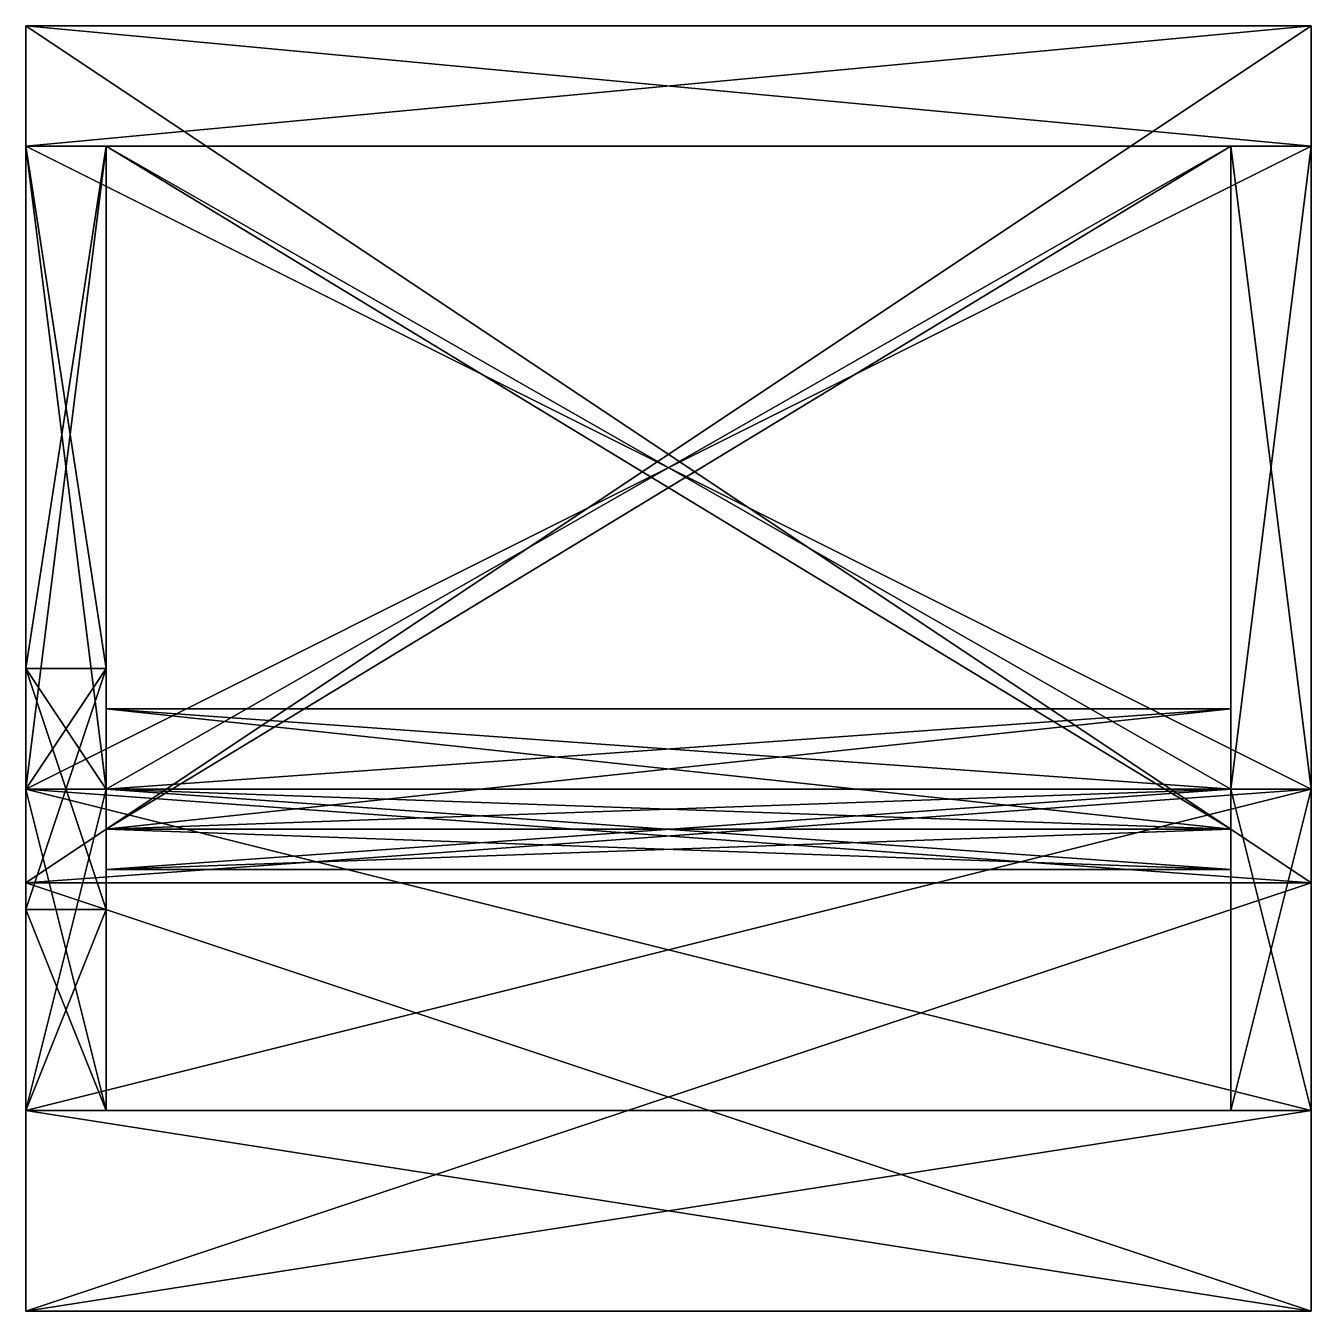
# Model space of a CAD drawing. Extents: x 64 to 320, y 64 to 320.
import ezdxf

# ---------------------------------------------------------------- set-up
doc = ezdxf.new("R2010")
doc.units = 0

msp = doc.modelspace()

# ---------------------------------------------------------------- meshes
at = {"layer": 'OBJECT000', "color": 50}
mesh = msp.add_polyface(dxfattribs=at)
corners = [(320, 168, -96), (320, 149.33252, -128), (320, 64), (320, 104), (64, 149.33252, -128), (64, 168, -96), (64, 104), (64, 64)]
mesh.append_faces([[corners[k] for k in face] for face in [(1, 3, 0), (5, 7, 4), (4, 0, 5), (6, 2, 7), (1, 7, 2), (5, 3, 6)]], dxfattribs={"vtx0": -1})
mesh.append_faces([[corners[k] for k in face] for face in [(1, 2, 3), (5, 6, 7), (4, 1, 0), (6, 3, 2), (1, 4, 7), (5, 0, 3)]], dxfattribs={"vtx2": -1})
at = {"layer": 'OBJECT001', "color": 50}
mesh = msp.add_polyface(dxfattribs=at)
corners = [(320, 149.333008, 128), (320, 168, 96), (320, 104), (320, 64), (64, 64), (64, 104), (64, 168, 96), (64, 149.333008, 128)]
mesh.append_faces([[corners[k] for k in face] for face in [(1, 3, 0), (5, 7, 4), (6, 0, 7), (4, 2, 5), (3, 7, 0), (5, 1, 6)]], dxfattribs={"vtx0": -1})
mesh.append_faces([[corners[k] for k in face] for face in [(1, 2, 3), (5, 6, 7), (6, 1, 0), (4, 3, 2), (3, 4, 7), (5, 2, 1)]], dxfattribs={"vtx2": -1})
at = {"layer": 'OBJECT002', "color": 50}
mesh = msp.add_polyface(dxfattribs=at)
corners = [(320, 320, -128), (320, 149.332764, -128), (320, 168, -96), (320, 296, -96), (64, 149.332764, -128), (64, 320, -128), (64, 296, -96), (64, 168, -96)]
mesh.append_faces([[corners[k] for k in face] for face in [(1, 3, 0), (5, 7, 4), (4, 0, 5), (6, 2, 7), (1, 7, 2), (5, 3, 6)]], dxfattribs={"vtx0": -1})
mesh.append_faces([[corners[k] for k in face] for face in [(1, 2, 3), (5, 6, 7), (4, 1, 0), (6, 3, 2), (1, 4, 7), (5, 0, 3)]], dxfattribs={"vtx2": -1})
at = {"layer": 'OBJECT003', "color": 50}
mesh = msp.add_polyface(dxfattribs=at)
corners = [(320, 296, 96), (320, 168, 96), (320, 149.332764, 128), (320, 320, 128), (64, 168, 96), (64, 296, 96), (64, 320, 128), (64, 149.332764, 128)]
mesh.append_faces([[corners[k] for k in face] for face in [(1, 3, 0), (5, 7, 4), (6, 2, 7), (4, 0, 5), (1, 7, 2), (5, 3, 6)]], dxfattribs={"vtx0": -1})
mesh.append_faces([[corners[k] for k in face] for face in [(1, 2, 3), (5, 6, 7), (6, 3, 2), (4, 1, 0), (1, 4, 7), (5, 0, 3)]], dxfattribs={"vtx2": -1})
at = {"layer": 'OBJECT004', "color": 50}
mesh = msp.add_polyface(dxfattribs=at)
corners = [(64, 320, -128), (64, 296, -96), (320, 296, -96), (320, 320, -128), (320, 320, 128), (320, 296, 96), (64, 296, 96), (64, 320, 128)]
mesh.append_faces([[corners[k] for k in face] for face in [(1, 3, 0), (5, 7, 4), (6, 0, 7), (2, 4, 3), (1, 5, 2), (3, 7, 0)]], dxfattribs={"vtx0": -1})
mesh.append_faces([[corners[k] for k in face] for face in [(1, 2, 3), (5, 6, 7), (6, 1, 0), (2, 5, 4), (1, 6, 5), (3, 4, 7)]], dxfattribs={"vtx2": -1})
at = {"layer": 'OBJECT005', "color": 50}
mesh = msp.add_polyface(dxfattribs=at)
corners = [(64, 168, -96), (64, 192, -64), (80, 192, -64), (80, 168, -96), (80, 296, -96), (80, 296, -64), (64, 296, -64), (64, 296, -96)]
mesh.append_faces([[corners[k] for k in face] for face in [(1, 3, 0), (5, 7, 4), (0, 6, 1), (2, 4, 3), (1, 5, 2), (7, 3, 4)]], dxfattribs={"vtx0": -1})
mesh.append_faces([[corners[k] for k in face] for face in [(1, 2, 3), (5, 6, 7), (0, 7, 6), (2, 5, 4), (1, 6, 5), (7, 0, 3)]], dxfattribs={"vtx2": -1})
at = {"layer": 'OBJECT006', "color": 50}
mesh = msp.add_polyface(dxfattribs=at)
corners = [(64, 104), (64, 144), (80, 144), (80, 104), (80, 168, -96), (80, 192, -64), (64, 192, -64), (64, 168, -96)]
mesh.append_faces([[corners[k] for k in face] for face in [(1, 3, 0), (5, 7, 4), (6, 0, 7), (2, 4, 3), (7, 3, 4), (5, 1, 6)]], dxfattribs={"vtx0": -1})
mesh.append_faces([[corners[k] for k in face] for face in [(1, 2, 3), (5, 6, 7), (6, 1, 0), (2, 5, 4), (7, 0, 3), (5, 2, 1)]], dxfattribs={"vtx2": -1})
at = {"layer": 'OBJECT007', "color": 50}
mesh = msp.add_polyface(dxfattribs=at)
corners = [(64, 144), (64, 104), (80, 104), (80, 144), (64, 168, 96), (64, 192, 64), (80, 192, 64), (80, 168, 96)]
mesh.append_faces([[corners[k] for k in face] for face in [(1, 3, 0), (5, 7, 4), (0, 4, 1), (6, 2, 7), (1, 7, 2), (3, 5, 0)]], dxfattribs={"vtx0": -1})
mesh.append_faces([[corners[k] for k in face] for face in [(1, 2, 3), (5, 6, 7), (0, 5, 4), (6, 3, 2), (1, 4, 7), (3, 6, 5)]], dxfattribs={"vtx2": -1})
at = {"layer": 'OBJECT008', "color": 50}
mesh = msp.add_polyface(dxfattribs=at)
corners = [(80, 168, 96), (80, 192, 64), (64, 192, 64), (64, 168, 96), (64, 296, 96), (64, 296, 64), (80, 296, 64), (80, 296, 96)]
mesh.append_faces([[corners[k] for k in face] for face in [(1, 3, 0), (5, 7, 4), (2, 4, 3), (6, 0, 7), (5, 1, 6), (3, 7, 0)]], dxfattribs={"vtx0": -1})
mesh.append_faces([[corners[k] for k in face] for face in [(1, 2, 3), (5, 6, 7), (2, 5, 4), (6, 1, 0), (5, 2, 1), (3, 4, 7)]], dxfattribs={"vtx2": -1})
at = {"layer": 'OBJECT009', "color": 50}
mesh = msp.add_polyface(dxfattribs=at)
corners = [(304, 168, 96), (304, 104), (304, 168, -96), (304, 296, -96), (304, 296, 96), (320, 296, -96), (320, 168, -96), (320, 104), (320, 168, 96), (320, 296, 96)]
mesh.append_faces([[corners[k] for k in face] for face in [(1, 4, 0), (6, 9, 5), (7, 0, 8), (6, 1, 7), (2, 5, 3), (4, 8, 0), (3, 9, 4)]], dxfattribs={"vtx0": -1})
mesh.append_faces([[corners[k] for k in face] for face in [(1, 3, 4), (6, 8, 9)]], dxfattribs={"vtx0": -1, "vtx2": -1})
mesh.append_faces([[corners[k] for k in face] for face in [(1, 2, 3), (6, 7, 8), (7, 1, 0), (6, 2, 1), (2, 6, 5), (4, 9, 8), (3, 5, 9)]], dxfattribs={"vtx2": -1})
at = {"layer": 'OBJECT010', "color": 50}
mesh = msp.add_polyface(dxfattribs=at)
corners = [(80, 160, -72), (80, 296, -72), (304, 296, -72), (304, 160, -72), (80, 296, -80), (80, 168, -80), (304, 168, -80), (304, 296, -80)]
mesh.append_faces([[corners[k] for k in face] for face in [(1, 3, 0), (5, 7, 4), (4, 0, 5), (6, 2, 7), (7, 1, 4), (5, 3, 6)]], dxfattribs={"vtx0": -1})
mesh.append_faces([[corners[k] for k in face] for face in [(1, 2, 3), (5, 6, 7), (4, 1, 0), (6, 3, 2), (7, 2, 1), (5, 0, 3)]], dxfattribs={"vtx2": -1})
at = {"layer": 'OBJECT011', "color": 50}
mesh = msp.add_polyface(dxfattribs=at)
corners = [(80, 152, -72), (80, 160, -72), (304, 160, -72), (304, 152, -72), (80, 184, -96), (80, 168, -96), (304, 168, -96), (304, 184, -96)]
mesh.append_faces([[corners[k] for k in face] for face in [(1, 3, 0), (5, 7, 4), (4, 0, 5), (6, 2, 7), (7, 1, 4), (5, 3, 6)]], dxfattribs={"vtx0": -1})
mesh.append_faces([[corners[k] for k in face] for face in [(1, 2, 3), (5, 6, 7), (4, 1, 0), (6, 3, 2), (7, 2, 1), (5, 0, 3)]], dxfattribs={"vtx2": -1})
at = {"layer": 'OBJECT012', "color": 50}
mesh = msp.add_polyface(dxfattribs=at)
corners = [(80, 296, 72), (80, 160, 72), (304, 160, 72), (304, 296, 72), (80, 168, 80), (80, 296, 80), (304, 296, 80), (304, 168, 80)]
mesh.append_faces([[corners[k] for k in face] for face in [(1, 3, 0), (5, 7, 4), (0, 4, 1), (2, 6, 3), (3, 5, 0), (1, 7, 2)]], dxfattribs={"vtx0": -1})
mesh.append_faces([[corners[k] for k in face] for face in [(1, 2, 3), (5, 6, 7), (0, 5, 4), (2, 7, 6), (3, 6, 5), (1, 4, 7)]], dxfattribs={"vtx2": -1})
at = {"layer": 'OBJECT013', "color": 50}
mesh = msp.add_polyface(dxfattribs=at)
corners = [(80, 160, 72), (80, 152, 72), (304, 152, 72), (304, 160, 72), (80, 168, 96), (80, 184, 96), (304, 184, 96), (304, 168, 96)]
mesh.append_faces([[corners[k] for k in face] for face in [(1, 3, 0), (5, 7, 4), (0, 4, 1), (2, 6, 3), (3, 5, 0), (1, 7, 2)]], dxfattribs={"vtx0": -1})
mesh.append_faces([[corners[k] for k in face] for face in [(1, 2, 3), (5, 6, 7), (0, 5, 4), (2, 7, 6), (3, 6, 5), (1, 4, 7)]], dxfattribs={"vtx2": -1})

doc.saveas('drawing.dxf')
